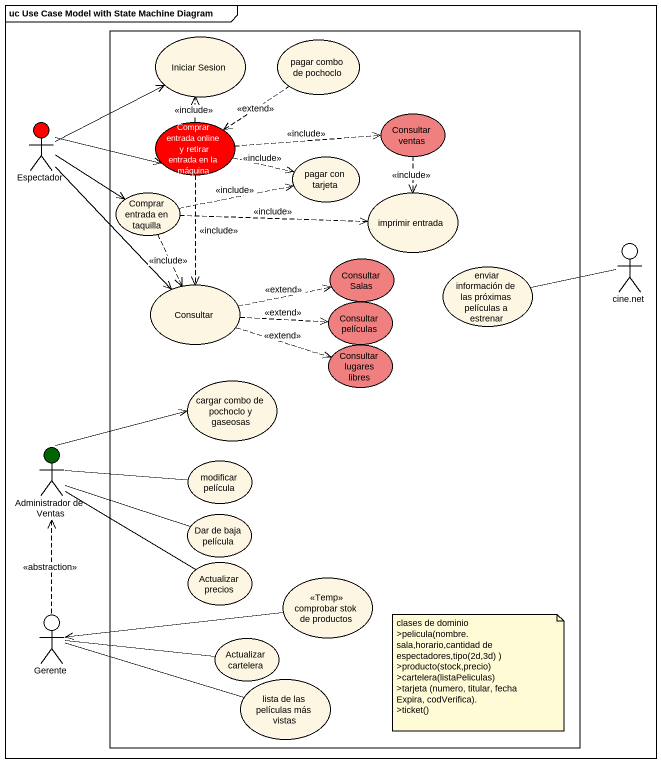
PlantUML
@startuml
mainframe uc Use Case Model with State Machine Diagram
rectangle " " as rectangle1 {
  usecase "Iniciar Sesion" as Iniciar_Sesion
  usecase "pagar combo de pochoclo" as pagar_combo_de_pochoclo
  usecase "Comprar entrada online y retirar entrada en la máquina" as Comprar_entrada_online_y #FF0000
  usecase "Consultar ventas" as Consultar_ventas #F08080
  usecase "pagar con tarjeta" as pagar_con_tarjeta
  usecase "Comprar entrada en taquilla" as Comprar_entrada_en_taquilla
  usecase "imprimir entrada" as imprimir_entrada
  usecase "Consultar Salas" as Consultar_Salas #F08080
  usecase "enviar información de las próximas películas a estrenar" as enviar_información_de_las
  usecase Consultar
  usecase "Consultar películas" as Consultar_películas #F08080
  usecase "Consultar lugares libres" as Consultar_lugares_libres #F08080
  usecase "cargar combo de pochoclo y gaseosas" as cargar_combo_de_pochoclo_y
  usecase "modificar película" as modificar_película
  usecase "Dar de baja película" as Dar_de_baja_película
  usecase "Actualizar precios" as Actualizar_precios
  usecase "comprobar stok de productos" as comprobar_stok_de_productos <<Temp>>
  usecase "Actualizar cartelera" as Actualizar_cartelera
  usecase "lista de las películas más vistas" as lista_de_las_películas_más
}
actor Espectador #FF0000
actor "cine.net" as cine_net
actor "Administrador de Ventas" as Administrador_de_Ventas #006400
actor Gerente
pagar_combo_de_pochoclo ..> Comprar_entrada_online_y : <<extend>>
Espectador -up-> Iniciar_Sesion
Espectador -right-> Comprar_entrada_online_y
Espectador -right-> Comprar_entrada_en_taquilla
Espectador --> Consultar
Comprar_entrada_online_y .up.> Iniciar_Sesion : <<include>>
Comprar_entrada_online_y .right.> Consultar_ventas : <<include>>
Comprar_entrada_online_y .right.> pagar_con_tarjeta : <<include>>
Comprar_entrada_online_y ..> Consultar : <<include>>
Consultar_ventas ..> imprimir_entrada : <<include>>
Comprar_entrada_en_taquilla .right.> pagar_con_tarjeta : <<include>>
Comprar_entrada_en_taquilla .right.> imprimir_entrada : <<include>>
Comprar_entrada_en_taquilla ..> Consultar : <<include>>
cine_net -left- enviar_información_de_las
Consultar .right.> Consultar_Salas : <<extend>>
Consultar .right.> Consultar_películas : <<extend>>
Consultar .right.> Consultar_lugares_libres : <<extend>>
Administrador_de_Ventas -right-> cargar_combo_de_pochoclo_y
Administrador_de_Ventas -right- modificar_película
Administrador_de_Ventas -right- Dar_de_baja_película
Administrador_de_Ventas -right- Actualizar_precios
Gerente .up.> Administrador_de_Ventas : <<abstraction>>
Gerente -right- Actualizar_cartelera
Gerente -right- lista_de_las_películas_más
comprobar_stok_de_productos -left-> Gerente
note as N1
  clases de dominio
  >pelicula(nombre. sala,horario,cantidad de espectadores,tipo(2d,3d) )
  >producto(stock,precio)
  >cartelera(listaPeliculas)
  >tarjeta (numero, titular, fecha Expira, codVerifica).
  >ticket()
end note
@enduml
